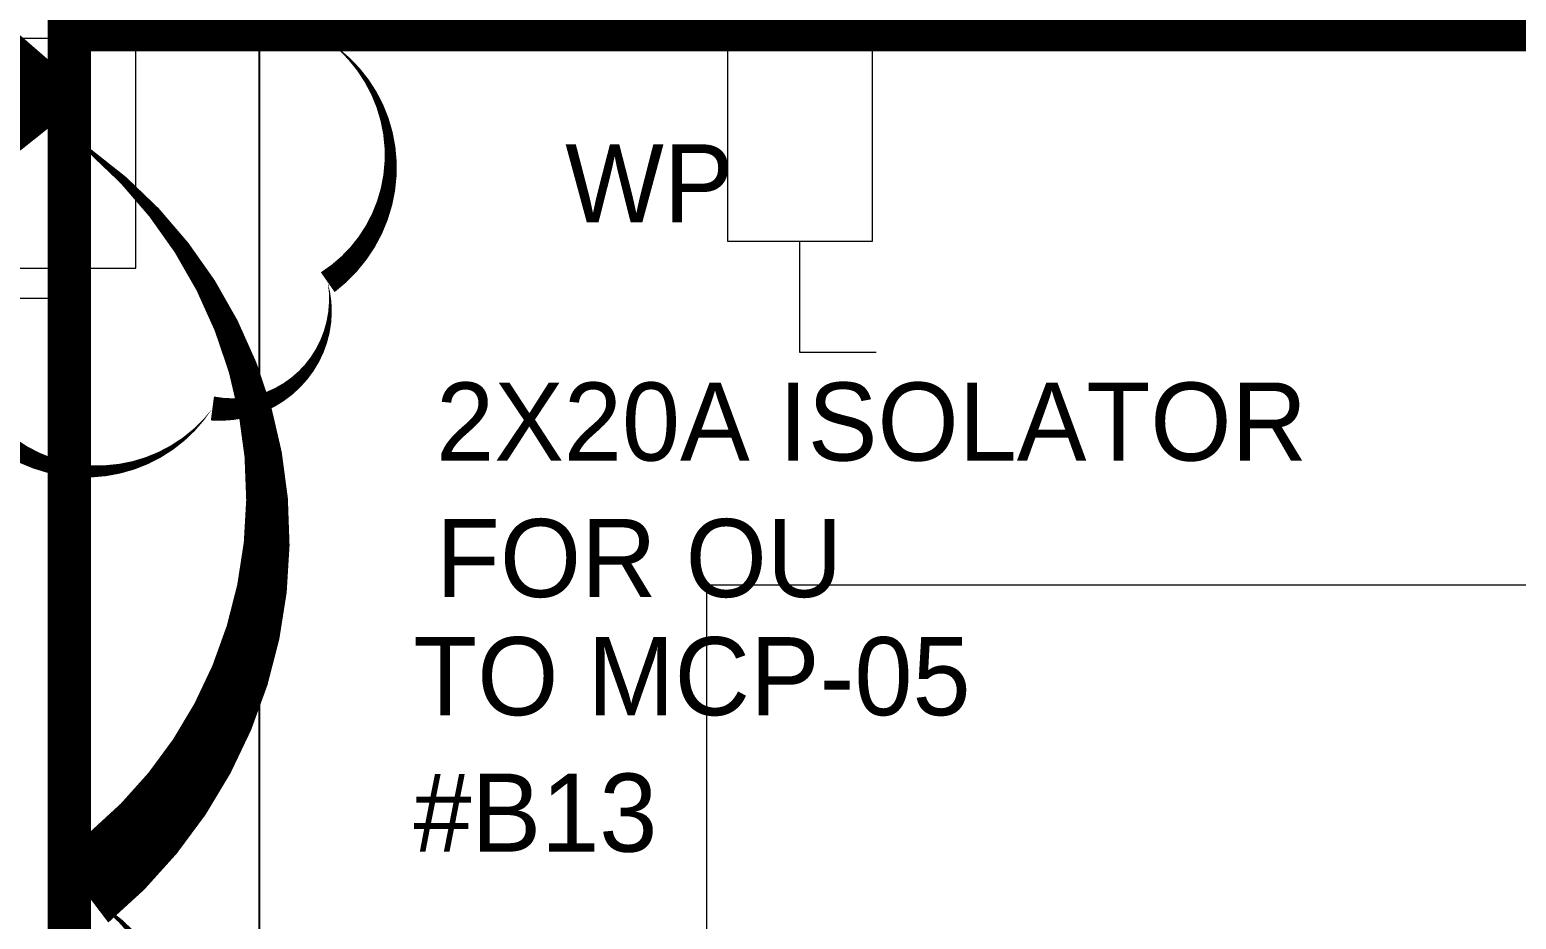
# Model space of a CAD drawing. Header units: metres. Extents: x 75097 to 220695, y -1557923 to -1361206.
# Drawn here: x 115034 to 118461, y -1443154 to -1441103 of the extents above; entities that cross this region are included whole.
import ezdxf

# ---------------------------------------------------------------- set-up
doc = ezdxf.new("R2010")
doc.units = ezdxf.units.M
doc.linetypes.add('DASHED2', pattern=[0.375, 0.25, -0.125])
doc.layers.get('0').update_dxf_attribs({"lineweight": 0})
for name, color, linetype, lineweight in [('A-100 - Copy$0$72_EGR_ROOM5_D2_WALL', 8, 'Continuous', 0), ('A-100 - Copy$0$Proj', 8, 'Continuous', 0), ('A-100 - Copy$0$Structure', 8, 'Continuous', 9), ('A-100 - Copy$0$Walls', 8, 'Continuous', 0)]:
    doc.layers.add(name, color=color, linetype=linetype, lineweight=lineweight)
doc.layers.add('A-100 - Copy$0$axes', color=8, linetype='Continuous')
for name, color, linetype, lineweight, true_color in [('E-POWR', 7, 'Continuous', 9, 0x4e7e3e), ('E-POWR-IDEN _1-100_', 7, 'Continuous', 9, 0x4e7e3e), ('REV 01', 7, 'Continuous', 0, 0xe41b4d)]:
    doc.layers.add(name, color=color, linetype=linetype, lineweight=lineweight, true_color=true_color)
doc.styles.add('Optima_5', font='', dxfattribs={"height": 3.001645})
doc.styles.get('Optima_5').set_extended_font_data('Optima')

# ---------------------------------------------------------------- blocks, each defined once
blk = doc.blocks.new('GI-041_dwg__U120-3902841-GI-041')
at = {"layer": 'E-POWR', "flags": 128}
blk.add_lwpolyline([(0.2354, 0.1613), (0.2354, 0.0786), (0.1145, 0.0786)], dxfattribs=at)
blk.add_lwpolyline([(-0.1145, 0), (0.1145, 0), (0.1145, 0.1572), (-0.1145, 0.1572)], close=True, dxfattribs=at)
blk = doc.blocks.new('A-100 - Copy')
at = {"layer": 'A-100 - Copy$0$72_EGR_ROOM5_D2_WALL'}
blk.add_polyline3d([(115278.3, -1441102.7, 2.4), (115278.3, -1440572.7, 2.4)], dxfattribs=at)
at = {"layer": 'A-100 - Copy$0$axes'}
blk.add_line((115563.3, -1477297.4, 0), (115563.3, -1366771.9, 0), dxfattribs=at)
blk.add_line((115563.3, -1477297.4, 0), (115563.3, -1366771.9, 0), dxfattribs=at)
at = {"layer": 'A-100 - Copy$0$Proj'}
blk.add_line((115130.3, -1443522.7, 2.4), (115130.3, -1441722.7, 2.4), dxfattribs=at)
at = {"layer": 'A-100 - Copy$0$Proj', "elevation": 0}
blk.add_lwpolyline([(157571.2, -1442382.7), (157571.2, -1453692.7), (116594.6, -1453692.7), (116594.6, -1442382.7)], close=True, dxfattribs=at)
at = {"layer": 'A-100 - Copy$0$Structure', "elevation": 2.4}
blk.add_lwpolyline([(114748.3, -1441652.7), (115278.3, -1441652.7), (115278.3, -1441122.7), (114748.3, -1441122.7)], close=True, dxfattribs=at)
at = {"layer": 'A-100 - Copy$0$Walls'}
for p, q in [((115130.3, -1441652.7, 2.4), (115130.3, -1441722.7, 2.4)), ((115130.3, -1441722.7, 2.4), (114930.3, -1441722.7, 2.4))]:
    blk.add_line(p, q, dxfattribs=at)

msp = doc.modelspace()

# ---------------------------------------------------------------- linework, layer by layer
at = {"layer": 'E-POWR', "color": 240, "linetype": 'DASHED2', "ltscale": 500, "true_color": 0xf10e52, "const_width": 100, "elevation": 0}
msp.add_lwpolyline([(115125.3, -1447867.7), (115125.3, -1441102.7), (159446.3, -1441102.7)], dxfattribs=at)

# ---------------------------------------------------------------- block references
at = {"color": 85, "xscale": 2127.341102341351, "yscale": 2127.341102341351, "zscale": 2127.341102341351, "rotation": 269.9999999997816}
msp.add_blockref('GI-041_dwg__U120-3902841-GI-041', (116642.4, -1441346.3, 2.4), dxfattribs=at)

# ---------------------------------------------------------------- texts
at = {"layer": 'E-POWR-IDEN _1-100_', "attachment_point": 1, "rotation": 360, "line_spacing_factor": 1.047943, "style": 'Optima_5'}
for s, insert, char_height, width in [('WP', (116268.4, -1441367), 180.1, 3.637978807091713e-12), ('2X20A ISOLATOR\\PFOR OU', (115970.7, -1441916, 2.4), 180.099, 2475.925), ('TO MCP-05 \\P#B13', (115918.4, -1442503), 180.1, 2475.925)]:
    msp.add_mtext(s, dxfattribs=dict(at, insert=insert, char_height=char_height, width=width))

# ---------------------------------------------------------------- next in the draw order: block references
msp.add_blockref('A-100 - Copy', (0, 0))

# ---------------------------------------------------------------- next in the draw order: linework, layer by layer
at = {"layer": 'REV 01', "elevation": 0}
msp.add_lwpolyline([(115720.9, -1438342.7, 0, 55.7, -0.520567), (115720.9, -1438899.7, 0, 55.7, -0.520567), (115720.9, -1439456.7, 0, 55.7, -0.520567), (115720.9, -1440013.7, 0, 55.7, -0.520567), (115720.9, -1440570.7, 0, 55.7, -0.520567), (115720.9, -1441127.7, 0, 55.7, -0.520567), (115720.9, -1441684.8, 0, 55.7, -0.520567), (115455, -1441975.9, 0, 55.7, -0.520567), (114898, -1441975.9, 0, 55.7, -0.520567)], format="xyseb", dxfattribs=at)
at = {"layer": 'REV 01', "color": 3, "elevation": -2.4}
msp.add_lwpolyline([(109329.6, -1441683.3, 0, 192.3, -0.520567), (111248.8, -1441562.7, 0, 192.3, -0.520567), (113168.1, -1441442.1, 0, 192.3, -0.520567), (115087.3, -1441321.4, 0, 192.3, -0.520567), (115156.8, -1443084.5, 0, 192.3, -0.520567), (115071, -1445005.6, 0, 192.3, -0.520567), (114985.3, -1446926.7, 0, 192.3, -0.520567), (114437.2, -1448371.9, 0, 192.3, -0.520567), (112514.4, -1448402.3, 0, 192.3, -0.520567), (110591.6, -1448432.7, 0, 192.3, -0.520567), (108974, -1448169.5, 0, 192.3, -0.520567), (109079.3, -1446249.4, 0, 192.3, -0.520567), (109184.6, -1444329.3, 0, 192.3, -0.520567)], format="xyseb", close=True, dxfattribs=at)

doc.saveas('drawing.dxf')
